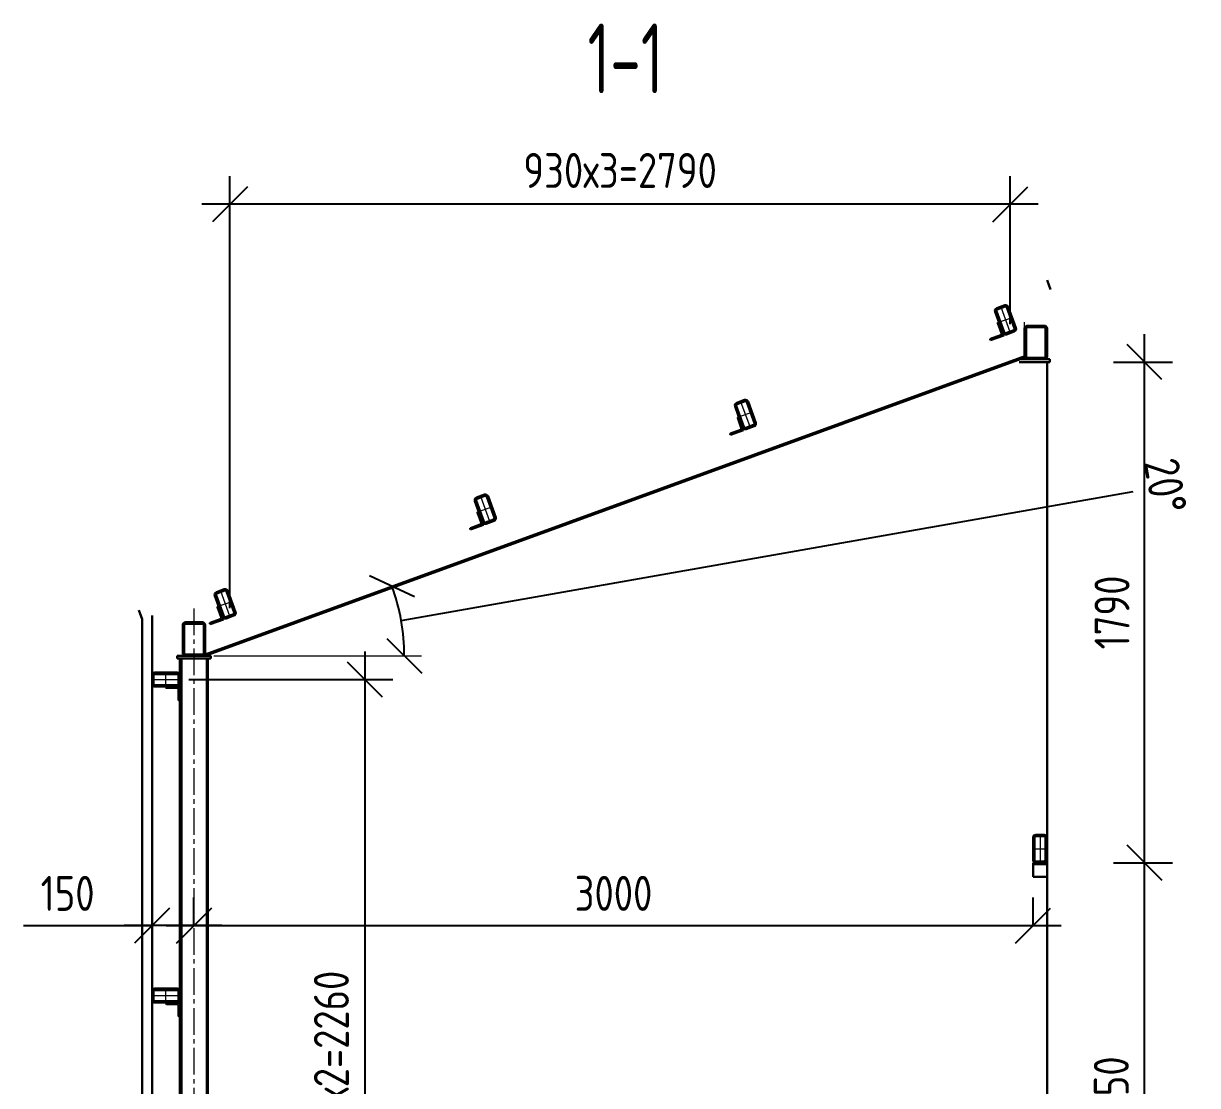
# Model space of a CAD drawing. Header units: millimetres. Extents: x -112594 to 313336, y -1917 to 255843.
# Drawn here: x 263688 to 267886, y 77931 to 81728 of the extents above; entities that cross this region are included whole.
import ezdxf
from ezdxf.lldxf.tags import DXFTag

# ---------------------------------------------------------------- set-up
doc = ezdxf.new("R2010")
doc.units = ezdxf.units.MM
doc.header["$MEASUREMENT"] = 0
doc.linetypes.add('CENTER2', pattern=[28.575, 19.05, -3.175, 3.175, -3.175])
for name, color, linetype, lineweight in [('МЕТАЛЛ-25', 122, 'Continuous', 30), ('размерная', 5, 'Continuous', 15), ('текст', 1, 'Continuous', 25), ('тонкая', 4, 'Continuous', 20)]:
    doc.layers.add(name, color=color, linetype=linetype, lineweight=lineweight)
doc.styles.add('style2', font='CS_Gost2304.shx')
doc.styles.add('ГОСТ 2.304', font='CS_Gost2304.shx')
tags = doc.linetypes.add('HIDDEN2', pattern=[4.7625, 3.175, -1.5875]).pattern_tags.tags
tags[6:7] = [DXFTag(74, 4), DXFTag(75, 0), DXFTag(340, '0'), DXFTag(46, 1.0), DXFTag(50, 0.0), DXFTag(44, 0.0), DXFTag(45, 0.0)]
tags[4:5] = [DXFTag(74, 4), DXFTag(75, 0), DXFTag(340, '0'), DXFTag(46, 1.0), DXFTag(50, 0.0), DXFTag(44, 0.0), DXFTag(45, 0.0)]
doc.dimstyles.new('СПДС', dxfattribs={"dimscale": 100, "dimtxt": 2.5, "dimasz": 2.5, "dimexe": 2, "dimexo": 0.625, "dimgap": 1, "dimtad": 1, "dimdec": 0, "dimtxsty": 'ГОСТ 2.304', "dimblk": 'OBLIQUE', "dimblk1": 'OBLIQUE', "dimblk2": 'OBLIQUE', "dimcen": 2.5, "dimdle": 2, "dimadec": 0, "dimazin": 2, "dimtfac": 0.75, "dimtdec": 4, "dimtmove": 1, "dimatfit": 3, "dimfxl": 1, "dimtfill": 1, "dimtolj": 1, "dimarcsym": 1})

# ---------------------------------------------------------------- blocks, each defined once
blk = doc.blocks.new('_Oblique')
at = {"color": 0, "linetype": 'ByBlock', "lineweight": -2}
blk.add_line((-0.5, -0.5), (0.5, 0.5), dxfattribs=at)
blk = doc.blocks.new('*D322')
at = {"layer": 'размерная', "color": 0, "lineweight": -2, "ltscale": 50, "transparency": 16777216}
for p, q in [((264298, 78502.6), (264298, 78602.6)), ((267298, 78502.6), (267298, 78602.6)), ((264198, 78502.6), (267398, 78502.6))]:
    blk.add_line(p, q, dxfattribs=at)
at = {"layer": 'размерная', "color": 0, "lineweight": -2, "ltscale": 50, "transparency": 16777216, "xscale": 125, "yscale": 125, "zscale": 125, "rotation": 180}
blk.add_blockref('_Oblique', (264298, 78502.6), dxfattribs=at)
at = {"layer": 'размерная', "color": 0, "lineweight": -2, "ltscale": 50, "transparency": 16777216, "xscale": 125, "yscale": 125, "zscale": 125}
blk.add_blockref('_Oblique', (267298, 78502.6), dxfattribs=at)
at = {"layer": 'размерная', "color": 0, "ltscale": 50, "transparency": 16777216, "insert": (265798, 78617.7), "char_height": 125, "attachment_point": 5, "style": 'ГОСТ 2.304', "bg_fill": 3, "box_fill_scale": 1.25, "bg_fill_color": 256, "bg_fill_true_color": 13158600, "bg_fill_transparency": 0}
blk.add_mtext('\\A1;3000', dxfattribs=at)
blk = doc.blocks.new('*D323')
at = {"layer": 'размерная', "color": 0, "lineweight": -2, "ltscale": 50, "transparency": 16777216}
for p, q in [((264148, 78502.6), (264148, 78602.6)), ((264298, 78502.6), (264298, 78602.6)), ((263688.4, 78502.6), (264148, 78502.6)), ((264398, 78502.6), (264048, 78502.6))]:
    blk.add_line(p, q, dxfattribs=at)
at = {"layer": 'размерная', "color": 0, "lineweight": -2, "ltscale": 50, "transparency": 16777216, "xscale": 125, "yscale": 125, "zscale": 125, "rotation": 180}
blk.add_blockref('_Oblique', (264148, 78502.6), dxfattribs=at)
at = {"layer": 'размерная', "color": 0, "lineweight": -2, "ltscale": 50, "transparency": 16777216, "xscale": 125, "yscale": 125, "zscale": 125}
blk.add_blockref('_Oblique', (264298, 78502.6), dxfattribs=at)
at = {"layer": 'размерная', "color": 0, "ltscale": 50, "transparency": 16777216, "insert": (263846.3, 78617.7), "char_height": 125, "attachment_point": 5, "style": 'ГОСТ 2.304', "bg_fill": 3, "box_fill_scale": 1.25, "bg_fill_color": 256, "bg_fill_true_color": 13158600, "bg_fill_transparency": 0}
blk.add_mtext('\\A1;150', dxfattribs=at)
blk = doc.blocks.new('*D325')
at = {"layer": 'размерная', "color": 0, "lineweight": -2, "ltscale": 50, "transparency": 16777216}
for p, q in [((264426.6, 79636.9), (264426.6, 81181.4)), ((267216.6, 80652.4), (267216.6, 81181.4)), ((267316.6, 81081.4), (264326.6, 81081.4))]:
    blk.add_line(p, q, dxfattribs=at)
at = {"layer": 'размерная', "color": 0, "lineweight": -2, "ltscale": 50, "transparency": 16777216, "xscale": 125, "yscale": 125, "zscale": 125, "rotation": 180}
blk.add_blockref('_Oblique', (264426.6, 81081.4), dxfattribs=at)
at = {"layer": 'размерная', "color": 0, "lineweight": -2, "ltscale": 50, "transparency": 16777216, "xscale": 125, "yscale": 125, "zscale": 125}
blk.add_blockref('_Oblique', (267216.6, 81081.4), dxfattribs=at)
at = {"layer": 'размерная', "color": 0, "ltscale": 50, "transparency": 16777216, "insert": (265821.6, 81202.3), "char_height": 125, "attachment_point": 5, "style": 'ГОСТ 2.304', "bg_fill": 3, "box_fill_scale": 1.25, "bg_fill_color": 256, "bg_fill_true_color": 13158600, "bg_fill_transparency": 0}
blk.add_mtext('\\A1;930х3=2790', dxfattribs=at)
blk = doc.blocks.new('*D326')
at = {"layer": 'размерная', "color": 0, "lineweight": -2, "ltscale": 50, "transparency": 16777216}
for p, q in [((264909.2, 79482), (264909.2, 77022.1)), ((264279.2, 79382), (265009.2, 79382)), ((264279.2, 77122.1), (265009.2, 77122.1))]:
    blk.add_line(p, q, dxfattribs=at)
at = {"layer": 'размерная', "color": 0, "lineweight": -2, "ltscale": 50, "transparency": 16777216, "xscale": 125, "yscale": 125, "zscale": 125}
for p, rotation in [((264909.2, 79382), 90), ((264909.2, 77122.1), 270)]:
    blk.add_blockref('_Oblique', p, dxfattribs=dict(at, rotation=rotation))
at = {"layer": 'размерная', "color": 0, "ltscale": 50, "transparency": 16777216, "insert": (264789.3, 77984.5), "char_height": 125, "attachment_point": 5, "rotation": 90, "style": 'ГОСТ 2.304', "bg_fill": 3, "box_fill_scale": 1.25, "bg_fill_color": 256, "bg_fill_true_color": 13158600, "bg_fill_transparency": 0}
blk.add_mtext('\\A1;1130х2=2260', dxfattribs=at)
blk = doc.blocks.new('*D308')
at = {"layer": 'размерная', "color": 0, "lineweight": -2, "ltscale": 50, "transparency": 16777216}
blk.add_line((265038.8, 79593.1), (267655.7, 80054.6), dxfattribs=at)
blk.add_arc((264323.3, 79467), 726.5, 360, 20, dxfattribs=at)
at = {"layer": 'размерная', "color": 0, "lineweight": -2, "ltscale": 50, "transparency": 16777216, "xscale": 125, "yscale": 125, "zscale": 125}
for p, rotation in [((265006, 79715.5), 109.9999999792329), ((265049.9, 79467), 269.9999999999998)]:
    blk.add_blockref('_Oblique', p, dxfattribs=dict(at, rotation=rotation))
at = {"layer": 'размерная', "color": 0, "ltscale": 50, "transparency": 16777216, "insert": (267771.2, 80074.9), "char_height": 125, "attachment_point": 5, "rotation": 280, "style": 'ГОСТ 2.304', "bg_fill": 3, "box_fill_scale": 1.25, "bg_fill_color": 256, "bg_fill_true_color": 13158600, "bg_fill_transparency": 0}
blk.add_mtext('\\A1;20°', dxfattribs=at)
blk = doc.blocks.new('*D309')
at = {"layer": 'размерная', "color": 0, "lineweight": -2, "ltscale": 50, "transparency": 16777216}
for p, q in [((267696.4, 76977.1), (267696.4, 78827.1)), ((267585.1, 78727.1), (267796.4, 78727.1)), ((267459.9, 77077.1), (267796.4, 77077.1))]:
    blk.add_line(p, q, dxfattribs=at)
at = {"layer": 'размерная', "color": 0, "lineweight": -2, "ltscale": 50, "transparency": 16777216, "xscale": 125, "yscale": 125, "zscale": 125}
for p, rotation in [((267696.4, 78727.1), 90), ((267696.4, 77077.1), 270)]:
    blk.add_blockref('_Oblique', p, dxfattribs=dict(at, rotation=rotation))
at = {"layer": 'размерная', "color": 0, "ltscale": 50, "transparency": 16777216, "insert": (267577.7, 77902.1), "char_height": 125, "attachment_point": 5, "rotation": 90, "style": 'ГОСТ 2.304', "bg_fill": 3, "box_fill_scale": 1.25, "bg_fill_color": 256, "bg_fill_true_color": 13158600, "bg_fill_transparency": 0}
blk.add_mtext('\\A1;1650', dxfattribs=at)
blk = doc.blocks.new('*D310')
at = {"layer": 'размерная', "color": 0, "lineweight": -2, "ltscale": 50, "transparency": 16777216}
for p, q in [((267696.4, 78627.1), (267696.4, 80617.1)), ((267585.1, 80517.1), (267796.4, 80517.1)), ((267585.1, 78727.1), (267796.4, 78727.1))]:
    blk.add_line(p, q, dxfattribs=at)
at = {"layer": 'размерная', "color": 0, "lineweight": -2, "ltscale": 50, "transparency": 16777216, "xscale": 125, "yscale": 125, "zscale": 125}
for p, rotation in [((267696.4, 80517.1), 90), ((267696.4, 78727.1), 270)]:
    blk.add_blockref('_Oblique', p, dxfattribs=dict(at, rotation=rotation))
at = {"layer": 'размерная', "color": 0, "ltscale": 50, "transparency": 16777216, "insert": (267580.3, 79622.1), "char_height": 125, "attachment_point": 5, "rotation": 90, "style": 'ГОСТ 2.304', "bg_fill": 3, "box_fill_scale": 1.25, "bg_fill_color": 256, "bg_fill_true_color": 13158600, "bg_fill_transparency": 0}
blk.add_mtext('\\A1;1790', dxfattribs=at)

msp = doc.modelspace()

# ---------------------------------------------------------------- linework, layer by layer
at = {"layer": 'МЕТАЛЛ-25', "color": 5, "lineweight": 30, "ltscale": 50}
for p, q in [((267347.96535, 80810.04843), (267359.93606, 80777.15919)), ((264112.96535, 79597.93567), (264100.99464, 79630.82491)), ((264112.96535, 76977.11848), (264112.96535, 79597.93567))]:
    msp.add_line(p, q, dxfattribs=at)
at = {"layer": 'МЕТАЛЛ-25', "ltscale": 100}
for p, q in [((267168.3031, 80709.98767), (267196.50582, 80720.25262)), ((267162.33319, 80697.17322), (267189.69486, 80621.99764)), ((267194.39333, 80623.70774), (267167.03172, 80698.88315)), ((267170.01527, 80705.28996), (267198.21439, 80715.5536)), ((267231.98103, 80637.38854), (267204.61826, 80712.56716)), ((267236.6812, 80639.09395), (267209.3162, 80714.27868)), ((267267.96259, 80637.11849), (267267.96259, 80537.11848)), ((267272.96259, 80537.11848), (267272.96259, 80637.11849)), ((267277.96259, 80642.11849), (267337.96774, 80642.11848)), ((267342.96259, 80537.11848), (267342.96259, 80637.11849)), ((267347.96259, 80637.11849), (267347.96259, 80537.11848)), ((267200.80189, 80620.71937), (267228.99267, 80630.97998)), ((267202.51199, 80616.02091), (267230.70277, 80626.28152)), ((264337.94653, 79466.98657), (267268.583, 80533.65101)), ((267247.9553, 80517.11848), (267357.96992, 80517.11848)), ((267250.63502, 80527.11848), (267347.96259, 80527.11848)), ((267250.63502, 80527.11848), (267357.96992, 80527.11848)), ((267277.96259, 80532.11848), (267337.96259, 80532.11848)), ((267277.96259, 80527.11848), (267337.96693, 80527.11848)), ((267347.96535, 77037.11848), (267347.96535, 80517.11848)), ((266232.33319, 80358.6809), (266259.69486, 80283.50532)), ((266264.39333, 80285.21542), (266237.03172, 80360.39083)), ((266238.3031, 80371.49535), (266266.50582, 80381.7603)), ((266240.01527, 80366.79764), (266268.21439, 80377.06128)), ((266301.98103, 80298.89622), (266274.61826, 80374.07484)), ((266306.6812, 80300.60163), (266279.3162, 80375.78636)), ((266270.80189, 80282.22706), (266298.99267, 80292.48766)), ((266272.51199, 80277.52859), (266300.70277, 80287.7892)), ((265302.33319, 80020.18858), (265329.69486, 79945.013)), ((265334.39333, 79946.7231), (265307.03172, 80021.89851)), ((265308.3031, 80033.00303), (265336.50582, 80043.26798)), ((265310.01527, 80028.30532), (265338.21439, 80038.56896)), ((265371.98103, 79960.40391), (265344.61826, 80035.58252)), ((265376.6812, 79962.10931), (265349.3162, 80037.29404)), ((265340.80189, 79943.73474), (265368.99267, 79953.99534)), ((265342.51199, 79939.03627), (265370.70277, 79949.29688)), ((264372.33322, 79681.69628), (264399.6949, 79606.52069)), ((264404.39336, 79608.23079), (264377.03175, 79683.40621)), ((264378.30313, 79694.51073), (264406.50585, 79704.77568)), ((264380.0153, 79689.81302), (264408.21442, 79700.07666)), ((264441.98106, 79621.9116), (264414.61829, 79697.09022)), ((264446.68123, 79623.61701), (264419.31623, 79698.80174)), ((264410.80192, 79605.24243), (264438.9927, 79615.50304)), ((264412.51202, 79600.54397), (264440.7028, 79610.80457)), ((264257.94653, 79576.98657), (264257.94653, 79476.98657)), ((264262.94653, 79476.98657), (264262.94653, 79576.98657)), ((264267.94653, 79581.98657), (264327.95167, 79581.98657)), ((264332.94653, 79476.98657), (264332.94653, 79576.98657)), ((264337.94653, 79576.98657), (264337.94653, 79476.98657)), ((264237.9392, 79466.98657), (264357.9915, 79466.98657)), ((264267.94653, 79471.98657), (264327.94653, 79471.98657)), ((264267.94653, 79466.98657), (264327.95086, 79466.98657)), ((264237.9392, 79456.98657), (264357.9915, 79456.98657)), ((264247.96535, 79456.98657), (264247.96535, 77037.11848)), ((264347.96535, 77037.11848), (264347.96535, 79456.98657)), ((264147.96537, 79366.97904), (264147.96533, 79396.99175)), ((264152.96537, 79366.98125), (264152.96533, 79396.99013)), ((264237.9703, 79406.9865), (264157.96039, 79406.98638)), ((264237.96532, 79401.9865), (264157.9619, 79401.98638)), ((264242.96537, 79366.98651), (264242.96532, 79396.98651)), ((264247.96537, 79366.98652), (264247.96532, 79396.98652)), ((264157.9652, 79356.98638), (264237.96539, 79356.9865)), ((264237.96538, 79361.9865), (264157.96538, 79361.98638)), ((267297.96545, 78817.11879), (267297.96525, 78737.1186)), ((267302.96525, 78737.11859), (267302.96545, 78817.11859)), ((267307.95815, 78827.11858), (267337.97086, 78827.11851)), ((267307.96034, 78822.11858), (267337.96922, 78822.11851)), ((267342.96525, 78737.1185), (267342.96545, 78817.12191)), ((267347.96525, 78737.11349), (267347.96545, 78817.12341)), ((264147.96537, 78237.04494), (264147.96533, 78267.05765)), ((264152.96537, 78237.04715), (264152.96533, 78267.05603)), ((264237.9703, 78277.0524), (264157.96039, 78277.05228)), ((264237.96532, 78272.0524), (264157.9619, 78272.05228)), ((264242.96537, 78237.05241), (264242.96532, 78267.05241)), ((264247.96537, 78237.05242), (264247.96532, 78267.05242)), ((264157.9652, 78227.05228), (264237.96539, 78227.0524)), ((264237.96538, 78232.0524), (264157.96538, 78232.05228))]:
    msp.add_line(p, q, dxfattribs=at)
at = {"layer": 'МЕТАЛЛ-25', "ltscale": 20}
for p, q in [((267184.82539, 80620.75738), (267171.93123, 80656.18379)), ((267176.01406, 80659.58534), (267173.00704, 80658.49088)), ((267176.01406, 80659.58534), (267193.11507, 80612.60071)), ((267146.13044, 80595.4997), (267145.03597, 80598.50672)), ((267146.11178, 80600.8138), (267181.53819, 80613.70796)), ((267193.11507, 80612.60071), (267146.13044, 80595.4997)), ((266254.82539, 80282.26506), (266241.93123, 80317.69148)), ((266246.01406, 80321.09302), (266243.00704, 80319.99856)), ((266246.01406, 80321.09302), (266263.11507, 80274.10839)), ((266216.13044, 80257.00738), (266215.03597, 80260.0144)), ((266216.11178, 80262.32148), (266251.53819, 80275.21564)), ((266263.11507, 80274.10839), (266216.13044, 80257.00738)), ((265324.82536, 79943.77283), (265311.9312, 79979.19924)), ((265316.01403, 79982.60079), (265313.00701, 79981.50633)), ((265316.01403, 79982.60079), (265333.11504, 79935.61616)), ((265286.13041, 79918.51515), (265285.03594, 79921.52217)), ((265286.11175, 79923.82925), (265321.53816, 79936.72341)), ((265333.11504, 79935.61616), (265286.13041, 79918.51515)), ((264394.82538, 79605.28057), (264381.93122, 79640.70698)), ((264386.01404, 79644.10853), (264383.00703, 79643.01406)), ((264386.01404, 79644.10853), (264403.11505, 79597.1239)), ((264356.11177, 79585.33699), (264391.53818, 79598.23115)), ((264403.11505, 79597.1239), (264356.13042, 79580.02289)), ((264356.13042, 79580.02289), (264355.03596, 79583.02991)), ((264197.96535, 79356.98647), (264247.96535, 79356.98647)), ((264197.96535, 79356.98647), (264197.96535, 79353.78647)), ((264237.46535, 79351.98647), (264199.76535, 79351.98647)), ((264242.96535, 79308.78647), (264242.96535, 79346.48647)), ((264247.96535, 79356.98647), (264247.96535, 79306.98647)), ((264247.96535, 79306.98647), (264244.76535, 79306.98647)), ((264197.96535, 78227.05237), (264247.96535, 78227.05237)), ((264197.96535, 78227.05237), (264197.96535, 78223.85237)), ((264237.46535, 78222.05237), (264199.76535, 78222.05237)), ((264242.96535, 78178.85237), (264242.96535, 78216.55237)), ((264247.96535, 78227.05237), (264247.96535, 78177.05237)), ((264247.96535, 78177.05237), (264244.76535, 78177.05237))]:
    msp.add_line(p, q, dxfattribs=at)
at = {"layer": 'МЕТАЛЛ-25', "ltscale": 50}
for p, q in [((267277.96259, 80647.11849), (267337.96992, 80647.11848)), ((267357.96992, 80517.11848), (267357.96992, 80527.11848)), ((264267.94653, 79586.98657), (264327.95385, 79586.98657)), ((264237.9392, 79456.98657), (264237.9392, 79466.98657)), ((264337.94653, 79499.34805), (264337.94653, 79466.98657)), ((264357.9915, 79456.98657), (264357.9915, 79466.98657))]:
    msp.add_line(p, q, dxfattribs=at)
at = {"layer": 'МЕТАЛЛ-25', "color": 0, "linetype": 'HIDDEN2', "lineweight": 25, "ltscale": 30}
for p, q in [((267268.1046, 80538.79778), (264337.94653, 79472.30746)), ((264252.96534, 79456.98657), (264252.96535, 77037.11848)), ((264342.96534, 79456.98657), (264342.96535, 77037.11848))]:
    msp.add_line(p, q, dxfattribs=at)
at = {"layer": 'МЕТАЛЛ-25', "color": 5, "lineweight": 30, "ltscale": 20}
msp.add_line((264147.96535, 77027.11848), (264147.96535, 79610.67463), dxfattribs=at)
at = {"layer": 'МЕТАЛЛ-25', "ltscale": 100}
for centre, radius, start, end in [((267199.92096, 80710.85385), 10, 19.99999337, 109.99999607), ((267171.73018, 80700.59325), 10, 109.99999767, 199.99999716), ((267171.73018, 80700.59325), 5, 109.99999767, 199.99999716), ((267199.92096, 80710.85385), 5, 19.99999337, 109.99999607), ((267227.28257, 80635.67844), 5, 289.99999905, 19.99999876), ((267227.28257, 80635.67844), 10, 289.99999905, 19.99999876), ((267277.96259, 80637.11849), 10, 90, 180), ((267277.96259, 80637.11849), 5, 90, 180), ((267337.96259, 80637.11849), 10, 0, 90), ((267337.96259, 80637.11849), 5, 0, 90), ((267199.09179, 80625.41784), 10, 199.99999716, 289.99999767), ((267199.09179, 80625.41784), 5, 199.99999716, 289.99999767), ((267277.96259, 80537.11848), 10, 180, 270), ((267277.96259, 80537.11848), 5, 180, 270), ((267337.96259, 80537.11848), 10, 270, 0), ((267337.96259, 80537.11848), 5, 270, 0), ((266241.73018, 80362.10093), 10, 109.99999767, 199.99999716), ((266241.73018, 80362.10093), 5, 109.99999767, 199.99999716), ((266269.92096, 80372.36153), 10, 19.99999337, 109.99999607), ((266269.92096, 80372.36153), 5, 19.99999337, 109.99999607), ((266297.28257, 80297.18612), 5, 289.99999905, 19.99999876), ((266297.28257, 80297.18612), 10, 289.99999905, 19.99999876), ((266269.09179, 80286.92552), 10, 199.99999716, 289.99999767), ((266269.09179, 80286.92552), 5, 199.99999716, 289.99999767), ((265311.73018, 80023.60861), 10, 109.99999767, 199.99999716), ((265311.73018, 80023.60861), 5, 109.99999767, 199.99999716), ((265339.92096, 80033.86922), 10, 19.99999337, 109.99999607), ((265339.92096, 80033.86922), 5, 19.99999337, 109.99999607), ((265339.09179, 79948.4332), 10, 199.99999716, 289.99999767), ((265339.09179, 79948.4332), 5, 199.99999716, 289.99999767), ((265367.28257, 79958.69381), 5, 289.99999905, 19.99999876), ((265367.28257, 79958.69381), 10, 289.99999905, 19.99999876), ((264381.73021, 79685.11631), 10, 109.99999767, 199.99999716), ((264381.73021, 79685.11631), 5, 109.99999767, 199.99999716), ((264409.92099, 79695.37691), 10, 19.99999337, 109.99999607), ((264409.92099, 79695.37691), 5, 19.99999337, 109.99999607), ((264267.94653, 79576.98657), 10, 90, 180), ((264327.94653, 79576.98657), 10, 0, 90), ((264409.09182, 79609.94089), 10, 199.99999716, 289.99999767), ((264409.09182, 79609.94089), 5, 199.99999716, 289.99999767), ((264437.2826, 79620.2015), 5, 289.99999905, 19.99999876), ((264437.2826, 79620.2015), 10, 289.99999905, 19.99999876), ((264267.94653, 79576.98657), 5, 90, 180), ((264327.94653, 79576.98657), 5, 0, 90), ((264267.94653, 79476.98657), 10, 180, 270), ((264267.94653, 79476.98657), 5, 180, 270), ((264327.94653, 79476.98657), 10, 270, 0), ((264327.94653, 79476.98657), 5, 270, 0), ((264157.96532, 79396.98638), 10, 90.00008538, 180.00008879), ((264157.96532, 79396.98638), 5, 90.00008538, 180.00008879), ((264237.96532, 79396.9865), 10, 0.0000905, 90.0000905), ((264237.96532, 79396.9865), 5, 0.0000905, 90.0000905), ((264157.96537, 79366.98638), 10, 180.0000905, 270.00008879), ((264157.96537, 79366.98638), 5, 180.0000905, 270.00008879), ((264237.96537, 79366.9865), 5, 270.00008879, 0.0000905), ((264237.96537, 79366.9865), 10, 270.00008879, 0.0000905), ((267307.96545, 78817.11858), 10, 89.99986083, 179.99985998), ((267307.96545, 78817.11858), 5, 89.99986083, 179.99985998), ((267337.96545, 78817.11851), 5, 359.99985657, 89.99985913), ((267337.96545, 78817.11851), 10, 359.99985657, 89.99985913), ((264157.96532, 78267.05228), 10, 90.00008538, 180.00008879), ((264157.96532, 78267.05228), 5, 90.00008538, 180.00008879), ((264237.96532, 78267.0524), 10, 0.0000905, 90.0000905), ((264237.96532, 78267.0524), 5, 0.0000905, 90.0000905), ((264157.96537, 78237.05228), 10, 180.0000905, 270.00008879), ((264157.96537, 78237.05228), 5, 180.0000905, 270.00008879), ((264237.96537, 78237.0524), 5, 270.00008879, 0.0000905), ((264237.96537, 78237.0524), 10, 270.00008879, 0.0000905)]:
    msp.add_arc(centre, radius, start, end, dxfattribs=at)
at = {"layer": 'МЕТАЛЛ-25', "ltscale": 20}
for centre, radius, start, end in [((267173.62268, 80656.79943), 1.8, 109.99999986, 200.00000066), ((267146.72742, 80599.12236), 1.8, 109.99999986, 200.00000066), ((267179.65708, 80618.87627), 5.5, 289.99999986, 20.00000066), ((266243.62268, 80318.30711), 1.8, 109.99999986, 200.00000066), ((266216.72742, 80260.63004), 1.8, 109.99999986, 200.00000066), ((266249.65708, 80280.38395), 5.5, 289.99999986, 20.00000066), ((265313.62265, 79979.81488), 1.8, 109.99999986, 200.00000066), ((265286.72739, 79922.13781), 1.8, 109.99999986, 200.00000066), ((265319.65705, 79941.89172), 5.5, 289.99999986, 20.00000066), ((264383.62266, 79641.32262), 1.8, 109.99999986, 200.00000066), ((264356.7274, 79583.64554), 1.8, 109.99999986, 200.00000066), ((264389.65707, 79603.39946), 5.5, 289.99999986, 20.00000066), ((264199.76535, 79353.78647), 1.8, 180, 270), ((264237.46535, 79346.48647), 5.5, 0, 90), ((264244.76535, 79308.78647), 1.8, 180, 270), ((264199.76535, 78223.85237), 1.8, 180, 270), ((264237.46535, 78216.55237), 5.5, 0, 90), ((264244.76535, 78178.85237), 1.8, 180, 270)]:
    msp.add_arc(centre, radius, start, end, dxfattribs=at)
at = {"layer": 'тонкая', "linetype": 'CENTER2', "ltscale": 5}
for p, q in [((267176.01406, 80659.58534), (267222.99869, 80676.68635)), ((267182.40473, 80715.12024), (267216.60674, 80621.15098)), ((266252.40473, 80376.62792), (266286.60674, 80282.65866)), ((266246.01406, 80321.09302), (266292.99869, 80338.19403)), ((265322.40473, 80038.13561), (265356.60674, 79944.16634)), ((265316.01406, 79982.60071), (265362.99869, 79999.70171)), ((264392.40476, 79699.6433), (264426.60677, 79605.67404)), ((264297.96535, 79636.56981), (264297.96535, 74503.43438)), ((264386.01409, 79644.1084), (264432.99872, 79661.20941)), ((264147.96535, 79381.98568), (264247.96535, 79381.98584)), ((264197.96539, 79356.98644), (264197.96531, 79406.98644)), ((267297.96535, 78777.1186), (267347.96535, 78777.11848)), ((264147.96535, 78252.05158), (264247.96535, 78252.05174)), ((264197.96539, 78227.05234), (264197.96531, 78277.05234))]:
    msp.add_line(p, q, dxfattribs=at)

# ---------------------------------------------------------------- texts
at = {"layer": 'текст', "color": 0, "linetype": 'Continuous', "lineweight": 25, "ltscale": 50, "style": 'style2', "width": 0.8}
msp.add_text('1-1', height=250, dxfattribs=at).set_placement((265705.32976, 81477.77))

# ---------------------------------------------------------------- dimensions: what is measured, and where the dimension line sits
at = {"layer": 'размерная', "ltscale": 50}
dim = msp.add_linear_dim(base=(267696.38634, 78727.11853), p1=(267428.62622, 77077.11848), p2=(267553.82268, 78727.11853), angle=90, dimstyle='СПДС', override={"dimscale": 50, "dimfxl": 800, "dimfxlon": 1, "dimtfill": 1, "dimarcsym": 1}, dxfattribs=at)
dim.commit()
dim.dimension.update_dxf_attribs({"geometry": '*D309', "text_midpoint": (267577.68038, 77902.11851)})

# ---------------------------------------------------------------- next in the draw order: dimensions: what is measured, and where the dimension line sits
dim = msp.add_linear_dim(base=(264426.60673, 81081.36331), p1=(267216.60674, 80621.15098), p2=(264426.60673, 79605.67416), text='930х3=2790', dimstyle='СПДС', override={"dimscale": 50, "dimfxl": 800, "dimfxlon": 1, "dimtfill": 1, "dimarcsym": 1}, dxfattribs=at)
dim.commit()
dim.dimension.update_dxf_attribs({"geometry": '*D325', "text_midpoint": (265821.60673, 81202.32172)})
at = {"layer": 'размерная', "color": 5, "ltscale": 50}
dim = msp.add_linear_dim(base=(267297.95802, 78502.58182), p1=(264297.96535, 78502.58182), p2=(267297.95802, 78502.58182), dimstyle='СПДС', override={"dimscale": 50, "dimfxl": 800, "dimfxlon": 1, "dimtfill": 1, "dimarcsym": 1}, dxfattribs=at)
dim.commit()
dim.dimension.update_dxf_attribs({"geometry": '*D322', "text_midpoint": (265797.96169, 78617.67065)})

# ---------------------------------------------------------------- next in the draw order: linework, layer by layer
at = {"layer": 'МЕТАЛЛ-25', "ltscale": 100}
for p, q in [((267297.96535, 78727.12354), (267297.96558, 78677.11865)), ((267297.96558, 78727.11854), (267347.96535, 78727.11854)), ((267297.96558, 78722.11854), (267347.96535, 78722.11854)), ((267307.96523, 78727.11858), (267337.96523, 78727.11851)), ((267307.96524, 78732.11858), (267337.96524, 78732.11851)), ((267297.96558, 78677.11865), (267347.96535, 78677.11865))]:
    msp.add_line(p, q, dxfattribs=at)
for centre, radius, start, end in [((267307.96525, 78737.11858), 10, 179.99985998, 269.99986083), ((267307.96525, 78737.11858), 5, 179.99985998, 269.99986083), ((267337.96525, 78737.11851), 10, 269.99986169, 359.99986169), ((267337.96525, 78737.11851), 5, 269.99986169, 359.99986169)]:
    msp.add_arc(centre, radius, start, end, dxfattribs=at)
at = {"layer": 'размерная', "ltscale": 50}
msp.add_line((267267.96259, 80623.49312), (267267.96259, 80659.86519), dxfattribs=at)
at = {"layer": 'тонкая', "linetype": 'CENTER2', "ltscale": 5}
msp.add_line((267322.96479, 78827.11854), (267322.96455, 78727.11854), dxfattribs=at)

# ---------------------------------------------------------------- next in the draw order: dimensions: what is measured, and where the dimension line sits
at = {"layer": 'размерная', "color": 5, "ltscale": 50}
dim = msp.add_linear_dim(base=(264147.96535, 78502.58182), p1=(264297.96535, 78502.58182), p2=(264147.96535, 78502.58182), dimstyle='СПДС', override={"dimscale": 50, "dimfxl": 800, "dimfxlon": 1, "dimtfill": 1, "dimarcsym": 1}, dxfattribs=at)
dim.commit()
dim.dimension.update_dxf_attribs({"geometry": '*D323', "text_midpoint": (263846.25618, 78491.56631), "dimtype": 160})

# ---------------------------------------------------------------- next in the draw order: dimensions: what is measured, and where the dimension line sits
at = {"layer": 'размерная', "ltscale": 50}
dim = msp.add_linear_dim(base=(264909.18905, 77122.09798), p1=(264247.96535, 79381.98568), p2=(264247.96535, 77122.09798), angle=90, text='1130х2=2260', dimstyle='СПДС', override={"dimscale": 50, "dimfxl": 800, "dimfxlon": 1, "dimtfill": 1, "dimarcsym": 1}, dxfattribs=at)
dim.commit()
dim.dimension.update_dxf_attribs({"geometry": '*D326', "text_midpoint": (264909.18905, 77984.4531), "dimtype": 160})

# ---------------------------------------------------------------- next in the draw order: linework, layer by layer
msp.add_line((264369.45573, 79466.98657), (265111.71069, 79466.98657), dxfattribs=at)

# ---------------------------------------------------------------- next in the draw order: dimensions: what is measured, and where the dimension line sits
dim = msp.add_angular_dim_2l(base=(265044.95196, 79551.33237), line1=((267268.1046, 80538.79778), (264337.94653, 79472.30746)), line2=((264357.9915, 79466.98657), (265417.49882, 79466.98657)), dimstyle='СПДС', override={"dimscale": 50, "dimfxl": 800, "dimfxlon": 1, "dimtfill": 1, "dimarcsym": 1}, dxfattribs=at)
dim.commit()
dim.dimension.update_dxf_attribs({"geometry": '*D308', "text_midpoint": (267771.24544, 80074.94753)})

# ---------------------------------------------------------------- next in the draw order: dimensions: what is measured, and where the dimension line sits
dim = msp.add_linear_dim(base=(267696.38634, 80517.11848), p1=(267553.82268, 78727.11853), p2=(267553.82268, 80517.11848), angle=90, dimstyle='СПДС', override={"dimscale": 50, "dimfxl": 800, "dimfxlon": 1, "dimtfill": 1, "dimarcsym": 1}, dxfattribs=at)
dim.commit()
dim.dimension.update_dxf_attribs({"geometry": '*D310', "text_midpoint": (267580.26921, 79622.11851)})

doc.saveas('drawing.dxf')
